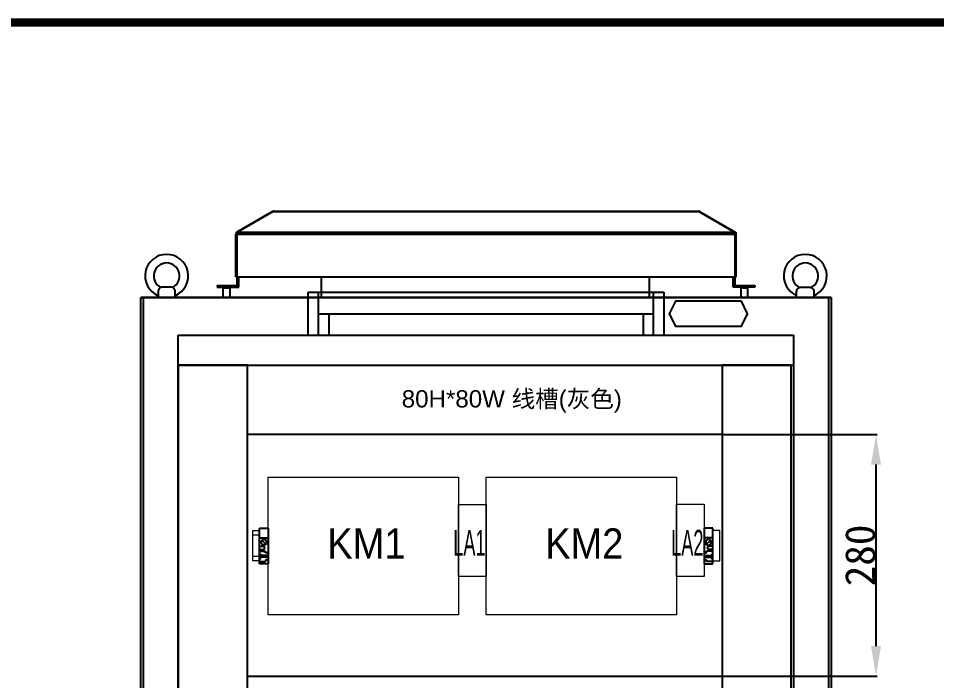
# Model space of a CAD drawing. Extents: x 81444 to 119867, y -54538 to -28747.
# Drawn here: x 87889 to 88953, y -34442 to -33675 of the extents above; entities that cross this region are included whole.
import ezdxf
from ezdxf.enums import TextEntityAlignment as Align
from ezdxf.lldxf.tags import DXFTag

# ---------------------------------------------------------------- set-up
doc = ezdxf.new("R2010")
doc.units = 0
doc.header["$LTSCALE"] = 100
doc.header["$MEASUREMENT"] = 0
doc.layers.add('PANEL', color=7, linetype='Continuous')
doc.layers.add('t', color=1, linetype='Continuous')
doc.layers.add('细实线', color=7, linetype='Continuous', lineweight=20)
doc.styles.add('HZ', font='arial.ttf', dxfattribs={"width": 0.7})
doc.styles.get("Standard").update_dxf_attribs({"font": ''})
doc.styles.get('Standard').set_extended_font_data('SimSun')
tags = doc.linetypes.add('HIDDEN', pattern=[0.375, 0.25, -0.125]).pattern_tags.tags
tags[6:7] = [DXFTag(74, 4), DXFTag(75, 0), DXFTag(340, '0'), DXFTag(46, 1.0), DXFTag(50, 0.0), DXFTag(44, 0.0), DXFTag(45, 0.0)]
tags[4:5] = [DXFTag(74, 4), DXFTag(75, 0), DXFTag(340, '0'), DXFTag(46, 1.0), DXFTag(50, 0.0), DXFTag(44, 0.0), DXFTag(45, 0.0)]
doc.dimstyles.new('ISO-25', dxfattribs={"dimtxt": 35, "dimasz": 35, "dimexe": 1.25, "dimexo": 0.625, "dimtad": 1, "dimtoh": 1, "dimdec": 0, "dimtxsty": 'Standard', "dimcen": 2.5, "dimadec": 0, "dimazin": 0, "dimtfac": 1, "dimtdec": 0, "dimtmove": 0, "dimatfit": 3, "dimfxl": 0, "dimarcsym": 0})

# ---------------------------------------------------------------- blocks, each defined once
blk = doc.blocks.new('图框')
at = {"layer": 't', "color": 7, "const_width": 9.62}
blk.add_lwpolyline([(4115.6, -3151.6), (4115.6, 0), (0, 0), (0, -3151.6)], close=True, dxfattribs=at)
at = {"color": 7, "flags": 8}
for tag, p, height in [('DWG.NAME:', (1381.6, -2910.4), 25), ('PROJECTNAME:', (3125.5, -2912.8), 24), ('PROJECTNAME：', (3339.1, -2913.1), 25), ('DWG.NO.:', (3128.2, -3030.4), 24), ('图纸编号', (3315.4, -3052.4), 24), ('FILENO.:', (3128.7, -3106.1), 24), ('文档号', (3317.7, -3124.1), 24)]:
    blk.add_attdef(tag, p, '', height=height, dxfattribs=at)
for tag, p in [('图纸名称:', (1377.8, -2965.9)), ('项目名称：', (3121.6, -2984.3)), ('项目名称：', (3325, -2984.3))]:
    blk.add_attdef(tag, text='', height=25, dxfattribs=at).set_placement(p, align=Align.BOTTOM_LEFT)
for tag, height, p in [('RENLIU', 24, (698.2, -2950.4)), ('SHUFENWANG', 24, (885.8, -2950.4)), ('FANGHOU', 24, (1069.7, -2950.4)), ('DANDANLI', 24, (1250, -2950.4)), ('A', 23, (59.9, -2974.9)), ('设计时间', 23, (213.9, -2974.9)), ('刘仁', 23, (698.2, -3002.2)), ('王姝芬', 23, (885.8, -3002.2)), ('侯方', 23, (1069.7, -3002.2)), ('李丹丹', 23, (1250, -3002.2)), ('#10STATIONONTROLCABINETCOVER', 30, (1777.9, -3017.2)), ('PAGEXOFX', 24, (3953.7, -3039.1)), ('REV.', 24, (59.4, -3063)), ('DATE', 24, (208.9, -3063)), ('DESCRIPTION', 24, (451.7, -3063)), ('PREPARED', 24, (698.2, -3063)), ('CHECKED', 24, (885.8, -3063)), ('SIGNED', 24, (1069.7, -3063)), ('APPROVED', 24, (1250, -3063)), ('图纸名称', 30, (1777.9, -3094.7)), ('第几页共几页', 24, (3953.7, -3114.1))]:
    blk.add_attdef(tag, text='', height=height, dxfattribs=at).set_placement(p, align=Align.MIDDLE)
at = {"color": 7, "width": 0.8, "flags": 8}
blk.add_attdef('HANGZHOUHOLLYSYSAUTOMATIONCO.,LTD.', text='', height=24, dxfattribs=at).set_placement((2770.1, -3045.7), align=Align.MIDDLE)
blk = doc.blocks.new('风帽正面')
at = {"linetype": 'Continuous'}
for p, q in [((60582.9, -62124.9), (60541.6, -62148.8)), ((60583.7, -62124.9), (60542.3, -62148.8)), ((60582.9, -62124.9), (60583.1, -62125.3)), ((60583.7, -62124.9), (61076.8, -62124.9)), ((60584.3, -62124.6), (61076.2, -62124.6)), ((61076.8, -62124.9), (61118.1, -62148.8)), ((61077.6, -62124.9), (61077.4, -62125.3)), ((61077.6, -62124.9), (61118.9, -62148.8)), ((60540.2, -62200.6), (60540.2, -62151.1)), ((60540.2, -62151.1), (60541.7, -62151.1)), ((60541.6, -62148.8), (60542.1, -62149.6)), ((60541.7, -62200.6), (60541.7, -62151.1)), ((60541.7, -62151.1), (61118.7, -62151.1)), ((60542.3, -62148.8), (61118.1, -62148.8)), ((61118.9, -62148.8), (61118.4, -62149.6)), ((61118.7, -62200.6), (61118.7, -62151.1)), ((61120.2, -62151.1), (61118.7, -62151.1)), ((61120.2, -62200.6), (61120.2, -62151.1)), ((60540.2, -62200.6), (60541.7, -62200.6)), ((60541.7, -62210.6), (60541.7, -62200.6)), ((60541.7, -62200.6), (61118.7, -62200.6)), ((60543.7, -62212.6), (60543.7, -62200.6)), ((60639.7, -62224.6), (60639.7, -62200.6)), ((61019.7, -62224.6), (61019.7, -62200.6)), ((61116.7, -62212.6), (61116.7, -62200.6)), ((61118.7, -62210.6), (61118.7, -62200.6)), ((61120.2, -62200.6), (61118.7, -62200.6)), ((60518.7, -62210.6), (60518.7, -62212.6)), ((60518.7, -62210.6), (60541.7, -62210.6)), ((60521.7, -62210.6), (60521.7, -62212.6)), ((60543.7, -62212.6), (60541.7, -62210.6)), ((61116.7, -62212.6), (61118.7, -62210.6)), ((61118.7, -62210.6), (61141.7, -62210.6)), ((61138.7, -62210.6), (61138.7, -62212.6)), ((61141.7, -62210.6), (61141.7, -62212.6)), ((60518.7, -62212.6), (60543.7, -62212.6)), ((60526.2, -62212.6), (60525.7, -62213.1)), ((60525.7, -62224.6), (60525.7, -62213.1)), ((60525.7, -62213.1), (60533.7, -62213.1)), ((60533.7, -62213.1), (60533.2, -62212.6)), ((60533.7, -62224.6), (60533.7, -62213.1)), ((61141.7, -62212.6), (61116.7, -62212.6)), ((61126.2, -62212.6), (61125.7, -62213.1)), ((61125.7, -62224.6), (61125.7, -62213.1)), ((61125.7, -62213.1), (61133.7, -62213.1)), ((61133.7, -62213.1), (61133.2, -62212.6)), ((61133.7, -62224.6), (61133.7, -62213.1))]:
    blk.add_line(p, q, dxfattribs=at)
for centre, radius, start, end in [((60584.3, -62127.3), 2.7, 90, 120), ((61076.2, -62127.3), 2.7, 60, 90), ((60542.9, -62151.1), 2.7, 120, 180), ((60693.6, -62183.3), 155.2, 167.8738, 168.0486), ((60588.1, -62160.6), 47.3, 167.3118, 167.8829), ((61072.4, -62160.6), 47.3, 12.1171, 12.6882), ((60966.9, -62183.3), 155.2, 11.9514, 12.1262), ((61117.5, -62151.1), 2.7, 0, 60)]:
    blk.add_arc(centre, radius, start, end, dxfattribs=at)
for points, start_tangent, end_tangent in [([(60583.7, -62124.9), (60583.8, -62124.8), (60584.1, -62124.6)], (0.647129, 0.762381), (0.925529, 0.378677)), ([(60584.1, -62124.6), (60584.3, -62124.6)], (0.925529, 0.378677), (1, 0)), ([(61076.4, -62124.6), (61076.2, -62124.6)], (-0.925529, 0.378677), (-1, 0)), ([(61076.8, -62124.9), (61076.7, -62124.8), (61076.4, -62124.6)], (-0.647129, 0.762381), (-0.925529, 0.378677)), ([(60542.1, -62149.4), (60542.1, -62149.6), (60541.9, -62150.2)], (-0.266985, -0.963701), (-0.2203, -0.975432)), ([(60542.3, -62148.8), (60542.3, -62148.9), (60542.1, -62149.4)], (-0.390683, -0.920525), (-0.266985, -0.963701)), ([(61118.1, -62148.8), (61118.2, -62148.9), (61118.3, -62149.4)], (0.390683, -0.920525), (0.266985, -0.963701)), ([(61118.3, -62149.4), (61118.4, -62149.6), (61118.5, -62150.2)], (0.266985, -0.963701), (0.2203, -0.975432))]:
    blk.add_spline(points, degree=3, dxfattribs=dict(at, start_tangent=start_tangent, end_tangent=end_tangent))
blk = doc.blocks.new('LAMP')
at = {"layer": 'PANEL', "color": 9}
for p, q in [((-206.2, 0), (206.2, 0)), ((-206.2, -50), (-206.2, 0)), ((-194.2, -50), (-194.2, 0)), ((194.2, -50), (194.2, 0)), ((206.2, 0), (206.2, -50)), ((-194.2, -25), (194.2, -25)), ((-182.2, -25), (-182.2, -50)), ((182.2, -25), (182.2, -50)), ((206.2, -50), (-206.2, -50))]:
    blk.add_line(p, q, dxfattribs=at)
blk = doc.blocks.new('堵头')
at = {"color": 53}
for p, q in [((0, -41), (0, 0)), ((0, 0), (10, 0)), ((10, 0), (10, -41)), ((0, -11), (10, -11)), ((0, -20.6), (4, -20.6)), ((7.3, -18.3), (2.7, -13.8)), ((0, -24.6), (4, -24.6)), ((0, -26.6), (7, -26.6)), ((0, -29.6), (1, -29.6)), ((1, -29.6), (1, -31.6)), ((10, -31.6), (1, -31.6)), ((7, -28.6), (7, -26.6)), ((10, -28.6), (7, -28.6)), ((0, -35.6), (1, -35.6)), ((0, -38.6), (7, -38.6)), ((10, -41), (0, -41)), ((10, -33.6), (1, -33.6)), ((1, -35.6), (1, -33.6)), ((10, -36.6), (7, -36.6)), ((7, -36.6), (7, -38.6))]:
    blk.add_line(p, q, dxfattribs=at)
blk.add_arc((4, -22.6), 2, 270, 90, dxfattribs=at)
blk.add_ellipse((5, -16.1), major_axis=(0, -3.5), ratio=0.857143, start_param=4.712389, end_param=10.995574, dxfattribs=at)
blk = doc.blocks.new('*D183')
at = {"color": 0, "lineweight": -2}
for p, q in [((88705.4, -34157.2), (88884.5, -34157.2)), ((88883.2, -34192.2), (88883.2, -34402.3)), ((88705.4, -34437.3), (88884.5, -34437.3))]:
    blk.add_line(p, q, dxfattribs=at)
at = {"color": 0}
for points in [[(88889, -34192.2), (88877.4, -34192.2), (88883.2, -34157.2)], [(88877.4, -34402.3), (88889, -34402.3), (88883.2, -34437.3)]]:
    blk.add_solid(points, dxfattribs=at)
at = {"layer": 'Defpoints', "color": 0}
for p in [(88704.8, -34157.2), (88704.8, -34437.3), (88883.2, -34437.3)]:
    blk.add_point(p, dxfattribs=at)
at = {"color": 0, "insert": (88865.1, -34297.3), "char_height": 35, "attachment_point": 5, "rotation": 90}
blk.add_mtext('280', dxfattribs=at)

msp = doc.modelspace()

# ---------------------------------------------------------------- linework, layer by layer
at = {"color": 7}
for p, q in [((88031.3, -36108.7), (88031.3, -33998.7)), ((88031.3, -33998.7), (88831.3, -33998.7)), ((88031.3, -36108.7), (88031.3, -33998.7)), ((88831.3, -33998.7), (88831.3, -36108.7)), ((88831.3, -33998.7), (88831.3, -36108.7)), ((88074.8, -35955.2), (88074.8, -34042.2)), ((88787.8, -34042.2), (88787.8, -34120.2)), ((88787.8, -34042.2), (88787.8, -34120.2)), ((88787.8, -34042.2), (88787.8, -34120.2)), ((88787.8, -34120.2), (88787.8, -35955.2)), ((88074.8, -34122.7), (88074.8, -35923.1))]:
    msp.add_line(p, q, dxfattribs=at)
at = {"color": 7, "linetype": 'HIDDEN'}
for p, q in [((88034.5, -35998.7), (88034.5, -33998.7)), ((88034.5, -35998.7), (88034.5, -33998.7)), ((88828.1, -33998.7), (88828.1, -35998.7)), ((88828.1, -33998.7), (88828.1, -35998.7))]:
    msp.add_line(p, q, dxfattribs=at)
msp.add_line((88074.8, -34077.2), (88787.8, -34077.2))
msp.add_line((88074.8, -34077.2), (88787.8, -34077.2))
msp.add_line((88074.8, -34077.2), (88787.8, -34077.2))
at = {"color": 7}
for points in [[(88071.3, -33998.7), (88071.3, -33991.7, 0.414214), (88066.3, -33986.7), (88056.3, -33986.7, 0.414214), (88051.3, -33991.7), (88051.3, -33998.7)], [(88791.3, -33998.7), (88791.3, -33991.7, -0.414214), (88796.3, -33986.7), (88806.3, -33986.7, -0.414214), (88811.3, -33991.7), (88811.3, -33998.7)]]:
    msp.add_lwpolyline(points, format="xyb", dxfattribs=at)
at = {"color": 3}
msp.add_lwpolyline([(88727.2, -34002.9), (88650.8, -34002.9), (88643.5, -34017.4), (88650.8, -34031.9), (88727.2, -34031.9), (88734.5, -34017.4), (88727.2, -34002.9)], dxfattribs=at)
at = {"color": 7}
msp.add_lwpolyline([(88074.8, -34042.2), (88787.8, -34042.2)], dxfattribs=at)
for points in [[(88074.8, -35877.7), (88154.8, -35877.7), (88154.8, -34077.2), (88074.8, -34077.2)], [(88154.8, -34077.2), (88704.8, -34077.2), (88704.8, -34157.2), (88154.8, -34157.2)], [(88704.8, -35877.7), (88784.8, -35877.7), (88784.8, -34077.2), (88704.8, -34077.2)]]:
    msp.add_lwpolyline(points, close=True)
at = {"color": 6, "lineweight": 0}
for points in [[(88161, -34268.4), (88169, -34268.4), (88169, -34303.4), (88161, -34303.4)], [(88702.1, -34268.4), (88694, -34268.4), (88694, -34303.4), (88702.1, -34303.4)], [(88161, -34273.4), (88169, -34273.4), (88169, -34298.4), (88161, -34298.4)]]:
    msp.add_lwpolyline(points, close=True, dxfattribs=at)
at = {"elevation": 63738.9}
msp.add_lwpolyline([(88154.8, -34437.3), (88704.8, -34437.3), (88704.8, -34517.3), (88154.8, -34517.3)], close=True, dxfattribs=at)
at = {"color": 7}
for centre, radius, start, end in [((88061.3, -33973.7), 25, 293.5782, 246.4218), ((88801.3, -33973.7), 25, 293.5782, 246.4218), ((88061.3, -33973.7), 15, 297.5291, 242.4709), ((88801.3, -33973.7), 15, 297.5291, 242.4709)]:
    msp.add_arc(centre, radius, start, end, dxfattribs=at)
at = {"layer": 'PANEL'}
msp.add_line((88831.3, -33998.7), (88031.3, -33998.7), dxfattribs=at)
at = {"layer": '细实线', "color": 0}
for points in [[(88179, -34206.8), (88399.4, -34206.8), (88399.4, -34366), (88179, -34366)], [(88431.5, -34206.8), (88651.9, -34206.8), (88651.9, -34366), (88431.5, -34366)], [(88399.4, -34238.2), (88431.5, -34238.2), (88431.5, -34321.9), (88399.4, -34321.9)], [(88651.9, -34238), (88684, -34238), (88684, -34321.8), (88651.9, -34321.8)]]:
    msp.add_lwpolyline(points, close=True, dxfattribs=at)

# ---------------------------------------------------------------- block references
at = {"color": 1}
msp.add_blockref('图框', (86504.3, -33680.3), dxfattribs=at)
at = {"lineweight": 20}
msp.add_blockref('风帽正面', (27601.2, 28225.8), dxfattribs=at)
at = {"color": 7}
msp.add_blockref('LAMP', (88431.3, -33992.5), dxfattribs=at)
at = {"lineweight": 0}
msp.add_blockref('堵头', (88169, -34265.9), dxfattribs=at)
at = {"lineweight": 0, "xscale": -1}
msp.add_blockref('堵头', (88694, -34265.9), dxfattribs=at)

# ---------------------------------------------------------------- texts
at = {"lineweight": 0, "style": 'HZ'}
msp.add_text('80H*80W 线槽(灰色)', height=20, dxfattribs=at).set_placement((88333.7, -34126))
at = {"layer": '细实线', "color": 7, "linetype": 'ByBlock', "style": 'HZ', "width": 0.9}
for s, p in [('KM1', (88247.5, -34301)), ('KM2', (88500, -34301))]:
    msp.add_text(s, height=35, dxfattribs=at).set_placement(p)
at = {"layer": '细实线', "color": 7, "style": 'HZ', "width": 0.5}
for s, p in [('LA1', (88393.5, -34297.7)), ('LA2', (88646, -34297.7))]:
    msp.add_text(s, height=30, dxfattribs=at).set_placement(p)

# ---------------------------------------------------------------- dimensions: what is measured, and where the dimension line sits
at = {"color": 3}
dim = msp.add_linear_dim(base=(88883.2, -34437.3), p1=(88704.8, -34157.2), p2=(88704.8, -34437.3, 63738.9), angle=90, dimstyle='ISO-25', dxfattribs=at)
dim.commit()
dim.dimension.update_dxf_attribs({"geometry": '*D183', "text_midpoint": (88865.1, -34297.3)})

doc.saveas('drawing.dxf')
